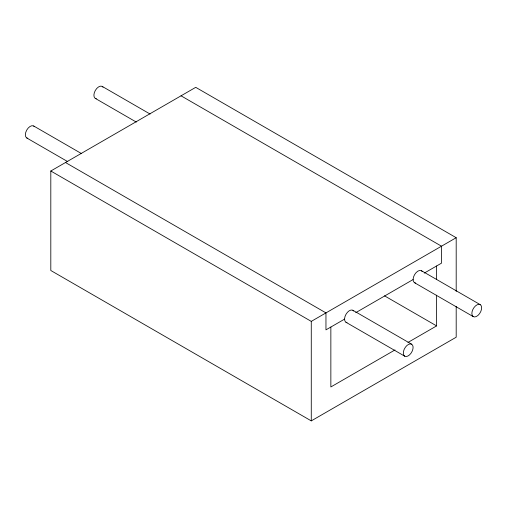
<?xml version="1.0" encoding="UTF-8"?>
<svg xmlns="http://www.w3.org/2000/svg" width="507" height="507" viewBox="0 0 507 507"><rect width="100%" height="100%" fill="white"/><g stroke="black" fill="none" stroke-linecap="round" stroke-linejoin="round"><path stroke-width="0.76" d="M456.192 306.418L456.192 337.212L311.273 420.88L50.808 270.504L50.808 171.005L195.727 87.337L456.192 237.713L456.192 291.411M50.808 171.005L311.273 321.381L456.192 237.713M344.564 319.125L325.957 329.867L325.957 312.901L65.498 162.525M355.724 312.68L413.11 279.547M424.226 273.127L441.502 263.158L441.502 246.193L181.043 95.817M394.991 349.938L330.856 386.961L330.856 327.04M407.951 342.453L436.609 325.906L436.609 295.156M102.249 86.431L150.072 114.037M421.463 270.725L480.218 304.644A6.927 3.999 -60 0 1 478.019 315.373A6.927 3.999 -60 0 1 472.023 311.913A6.927 3.999 -60 0 1 480.218 304.644M95.329 98.421L136.313 122.086M414.542 282.722L473.291 316.641M384.515 295.835L436.609 325.906M33.709 126.002L81.526 153.615M352.923 310.297L411.671 344.221A6.927 3.999 -60 0 1 409.479 354.944A6.927 3.999 -60 0 1 403.483 351.484A6.927 3.999 -60 0 1 411.671 344.221M26.782 137.993L67.773 161.663M345.996 322.294L404.751 356.212M436.609 265.985L436.609 279.389M311.273 321.381L311.273 420.88M415.556 283.033A6.927 3.999 -60 0 1 414.542 274.724A6.927 3.999 -60 0 1 422.242 271.448M347.01 322.604A6.927 3.999 -60 0 1 345.996 314.296A6.927 3.999 -60 0 1 353.702 311.019M27.796 138.31A6.927 3.999 -60 0 1 26.782 130.001A6.927 3.999 -60 0 1 34.489 126.725M96.343 98.738A6.927 3.999 -60 0 1 95.329 90.43A6.927 3.999 -60 0 1 103.029 87.153"/></g></svg>
